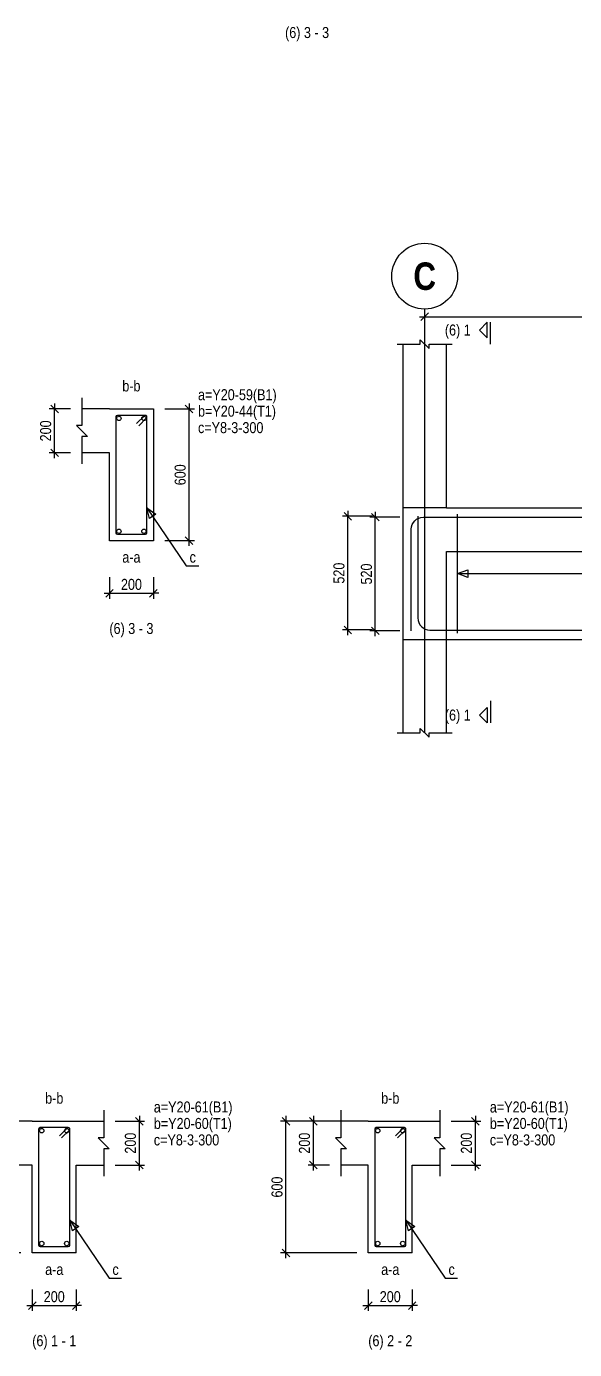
# Model space of a CAD drawing. Extents: x 0 to 206258, y -403073 to 0.
# Drawn here: x 23630 to 28621, y -290554 to -278499 of the extents above; entities that cross this region are included whole.
import ezdxf
from ezdxf.enums import TextEntityAlignment as Align
from ezdxf.lldxf.tags import DXFTag

# ---------------------------------------------------------------- set-up
doc = ezdxf.new("R2010")
doc.units = 0
doc.header["$LTSCALE"] = 1000
for name, color, linetype in [('Axis Circle(Dir 2)', 150, 'Continuous'), ('Axis Label(Dir 1)', 7, 'Continuous'), ('Axis Line(Dir 2)', 150, 'CENTER2'), ('Break Line', 5, 'Continuous'), ('Dimension Line', 5, 'Continuous'), ('Front Elevation Line', 40, 'Continuous'), ('Leader Line', 5, 'Continuous'), ('Link Line', 3, 'Continuous'), ('Rebar Label', 6, 'Continuous'), ('Rebar Line', 7, 'Continuous'), ('Section Label', 1, 'Continuous'), ('Section Line', 1, 'Continuous'), ('Top Rebar Label', 6, 'Continuous'), ('Top Rebar Line', 7, 'Continuous')]:
    doc.layers.add(name, color=color, linetype=linetype)
for name, color, linetype, true_color in [('Back Elevation Line', 191, 'HIDDEN2', 0xd4aaff), ('Beam Line(D)', 112, 'Continuous', 0x00bd5e), ('Link Label', 94, 'Continuous', 0x008100)]:
    doc.layers.add(name, color=color, linetype=linetype, true_color=true_color)
doc.styles.add('Axis Label(Dir 1)', font='ARIALNB.TTF', dxfattribs={"height": 250})
doc.styles.add('Dimension Text', font='ARIALN.TTF', dxfattribs={"height": 100})
doc.styles.add('Link Label', font='ARIALN.TTF', dxfattribs={"height": 100})
doc.styles.add('Rebar Label', font='ARIALN.TTF', dxfattribs={"height": 100})
doc.styles.add('Section Label', font='ARIALN.TTF', dxfattribs={"height": 100})
doc.styles.add('Top Rebar Label', font='ARIALN.TTF', dxfattribs={"height": 100})
tags = doc.linetypes.add('CENTER2', pattern=[1.125, 0.75, -0.125, 0.125, -0.125]).pattern_tags.tags
tags[10:11] = [DXFTag(74, 4), DXFTag(75, 0), DXFTag(340, '0'), DXFTag(46, 0.0), DXFTag(50, 0.0), DXFTag(44, 0.0), DXFTag(45, 0.0)]
tags[8:9] = [DXFTag(74, 4), DXFTag(75, 0), DXFTag(340, '0'), DXFTag(46, 0.0), DXFTag(50, 0.0), DXFTag(44, 0.0), DXFTag(45, 0.0)]
tags[6:7] = [DXFTag(74, 4), DXFTag(75, 0), DXFTag(340, '0'), DXFTag(46, 0.0), DXFTag(50, 0.0), DXFTag(44, 0.0), DXFTag(45, 0.0)]
tags[4:5] = [DXFTag(74, 4), DXFTag(75, 0), DXFTag(340, '0'), DXFTag(46, 0.0), DXFTag(50, 0.0), DXFTag(44, 0.0), DXFTag(45, 0.0)]
tags = doc.linetypes.add('HIDDEN2', pattern=[0.1875, 0.125, -0.0625]).pattern_tags.tags
tags[6:7] = [DXFTag(74, 4), DXFTag(75, 0), DXFTag(340, '0'), DXFTag(46, 0.0), DXFTag(50, 0.0), DXFTag(44, 0.0), DXFTag(45, 0.0)]
tags[4:5] = [DXFTag(74, 4), DXFTag(75, 0), DXFTag(340, '0'), DXFTag(46, 0.0), DXFTag(50, 0.0), DXFTag(44, 0.0), DXFTag(45, 0.0)]
doc.dimstyles.new('BEAM', dxfattribs={"dimtxt": 100, "dimasz": 30, "dimexe": 48.3, "dimexo": 103.5, "dimgap": 30, "dimtad": 1, "dimtoh": 1, "dimdec": 1, "dimlfac": 0.5, "dimdsep": 46, "dimtxsty": 'Dimension Text', "dimblk": 'PCDIM_TICK', "dimcen": 0.09, "dimclrd": 5, "dimclre": 5, "dimclrt": 5, "dimadec": 1, "dimazin": 0, "dimtp": 1, "dimtm": 1, "dimtfac": 1, "dimtdec": 4, "dimtofl": 0, "dimtmove": 0, "dimatfit": 3, "dimfxl": 1, "dimtolj": 1, "dimtzin": 0, "dimarcsym": 0})

# ---------------------------------------------------------------- blocks, each defined once
blk = doc.blocks.new('PCDIM_TICK')
at = {"layer": 'Dimension Line', "color": 0, "transparency": 33554687}
for p, q in [((1.15, 1.15), (-1.15, -1.15)), ((1.61, 0), (0, 0))]:
    blk.add_line(p, q, dxfattribs=at)
blk = doc.blocks.new('*U3535')
at = {"layer": 'Dimension Line', "color": 5, "true_color": 0x0000ff, "transparency": 16777216}
for p, q in [((24889, -281984), (25159, -281984)), ((25111, -283184), (25111, -281984)), ((24889, -283184), (25159, -283184))]:
    blk.add_line(p, q, dxfattribs=at)
at = {"layer": 'Dimension Line', "color": 5, "true_color": 0x0000ff, "transparency": 16777216, "xscale": 30, "yscale": 30}
for p, rotation in [((25111, -281984), 89.99999999999447), ((25111, -283184), 269.9999999999834)]:
    blk.add_blockref('PCDIM_TICK', p, dxfattribs=dict(at, rotation=rotation))
at = {"layer": 'Dimension Line', "color": 5, "true_color": 0x0000ff, "transparency": 16777216, "insert": (25081, -282584), "char_height": 100, "width": 181.97, "attachment_point": 8, "rotation": 90, "style": 'Dimension Text'}
blk.add_mtext('600', dxfattribs=at)
blk = doc.blocks.new('*U3536')
at = {"layer": 'Dimension Line', "color": 5, "true_color": 0x0000ff, "transparency": 16777216}
for p, q in [((24032, -281984), (23837, -281984)), ((23886, -282384), (23886, -281984)), ((24032, -282384), (23837, -282384))]:
    blk.add_line(p, q, dxfattribs=at)
at = {"layer": 'Dimension Line', "color": 5, "true_color": 0x0000ff, "transparency": 16777216, "xscale": 30, "yscale": 30}
for p, rotation in [((23886, -281984), 89.99999999999447), ((23886, -282384), 269.9999999999834)]:
    blk.add_blockref('PCDIM_TICK', p, dxfattribs=dict(at, rotation=rotation))
at = {"layer": 'Dimension Line', "color": 5, "true_color": 0x0000ff, "transparency": 16777216, "insert": (23856, -282184), "char_height": 100, "width": 182.77, "attachment_point": 8, "rotation": 90, "style": 'Dimension Text'}
blk.add_mtext('200', dxfattribs=at)
blk = doc.blocks.new('*U3537')
at = {"layer": 'Dimension Line', "color": 5, "true_color": 0x0000ff, "transparency": 16777216}
for p, q in [((24386, -283518), (24386, -283713)), ((24786, -283518), (24786, -283713)), ((24386, -283664), (24786, -283664))]:
    blk.add_line(p, q, dxfattribs=at)
at = {"layer": 'Dimension Line', "color": 5, "true_color": 0x0000ff, "transparency": 16777216, "xscale": 30, "yscale": 30, "rotation": 180.0000000000004}
blk.add_blockref('PCDIM_TICK', (24386, -283664), dxfattribs=at)
at = {"layer": 'Dimension Line', "color": 5, "true_color": 0x0000ff, "transparency": 16777216, "xscale": 30, "yscale": 30}
blk.add_blockref('PCDIM_TICK', (24786, -283664), dxfattribs=at)
at = {"layer": 'Dimension Line', "color": 5, "true_color": 0x0000ff, "transparency": 16777216, "insert": (24586, -283634), "char_height": 100, "width": 182.77, "attachment_point": 8, "style": 'Dimension Text'}
blk.add_mtext('200', dxfattribs=at)
blk = doc.blocks.new('*U3541')
at = {"layer": 'Dimension Line', "color": 5, "true_color": 0x0000ff, "transparency": 16777216}
for p, q in [((27031, -282970), (26758, -282970)), ((26807, -284006), (26807, -282970)), ((27031, -284006), (26758, -284006))]:
    blk.add_line(p, q, dxfattribs=at)
at = {"layer": 'Dimension Line', "color": 5, "true_color": 0x0000ff, "transparency": 16777216, "xscale": 30, "yscale": 30}
for p, rotation in [((26807, -282970), 89.99999999999447), ((26807, -284006), 269.9999999999834)]:
    blk.add_blockref('PCDIM_TICK', p, dxfattribs=dict(at, rotation=rotation))
at = {"layer": 'Dimension Line', "color": 5, "true_color": 0x0000ff, "transparency": 16777216, "insert": (26777, -283488), "char_height": 100, "width": 181.5, "attachment_point": 8, "rotation": 90, "style": 'Dimension Text'}
blk.add_mtext('520', dxfattribs=at)
blk = doc.blocks.new('*U3542')
at = {"layer": 'Dimension Line', "color": 5, "true_color": 0x0000ff, "transparency": 16777216}
for p, q in [((26781, -282962), (26508, -282962)), ((26557, -283998), (26557, -282962)), ((26781, -283998), (26508, -283998))]:
    blk.add_line(p, q, dxfattribs=at)
at = {"layer": 'Dimension Line', "color": 5, "true_color": 0x0000ff, "transparency": 16777216, "xscale": 30, "yscale": 30}
for p, rotation in [((26557, -282962), 89.99999999999447), ((26557, -283998), 269.9999999999834)]:
    blk.add_blockref('PCDIM_TICK', p, dxfattribs=dict(at, rotation=rotation))
at = {"layer": 'Dimension Line', "color": 5, "true_color": 0x0000ff, "transparency": 16777216, "insert": (26527, -283480), "char_height": 100, "width": 181.5, "attachment_point": 8, "rotation": 90, "style": 'Dimension Text'}
blk.add_mtext('520', dxfattribs=at)
blk = doc.blocks.new('*U3543')
at = {"layer": 'Dimension Line', "color": 5, "true_color": 0x0000ff, "transparency": 16777216}
for p, q in [((27257, -281291), (27257, -281096)), ((32457, -281291), (32457, -281096)), ((27257, -281144), (32457, -281144))]:
    blk.add_line(p, q, dxfattribs=at)
at = {"layer": 'Dimension Line', "color": 5, "true_color": 0x0000ff, "transparency": 16777216, "xscale": 30, "yscale": 30, "rotation": 180.0000000000004}
blk.add_blockref('PCDIM_TICK', (27257, -281144), dxfattribs=at)
at = {"layer": 'Dimension Line', "color": 5, "true_color": 0x0000ff, "transparency": 16777216, "xscale": 30, "yscale": 30}
blk.add_blockref('PCDIM_TICK', (32457, -281144), dxfattribs=at)
at = {"layer": 'Dimension Line', "color": 5, "true_color": 0x0000ff, "transparency": 16777216, "insert": (29857, -281114), "char_height": 100, "width": 247.25, "attachment_point": 8, "style": 'Dimension Text'}
blk.add_mtext('2600', dxfattribs=at)
blk = doc.blocks.new('*U3578')
at = {"layer": 'Dimension Line', "color": 5, "true_color": 0x0000ff, "transparency": 16777216}
for p, q in [((24437, -288474), (24706, -288474)), ((24658, -288874), (24658, -288474)), ((24437, -288874), (24706, -288874))]:
    blk.add_line(p, q, dxfattribs=at)
at = {"layer": 'Dimension Line', "color": 5, "true_color": 0x0000ff, "transparency": 16777216, "xscale": 30, "yscale": 30}
for p, rotation in [((24658, -288474), 89.99999999999447), ((24658, -288874), 269.9999999999834)]:
    blk.add_blockref('PCDIM_TICK', p, dxfattribs=dict(at, rotation=rotation))
at = {"layer": 'Dimension Line', "color": 5, "true_color": 0x0000ff, "transparency": 16777216, "insert": (24628, -288674), "char_height": 100, "width": 182.77, "attachment_point": 8, "rotation": 90, "style": 'Dimension Text'}
blk.add_mtext('200', dxfattribs=at)
blk = doc.blocks.new('*U3580')
at = {"layer": 'Dimension Line', "color": 5, "true_color": 0x0000ff, "transparency": 16777216}
for p, q in [((23580, -288474), (22885, -288474)), ((22933, -289674), (22933, -288474)), ((23580, -289674), (22885, -289674))]:
    blk.add_line(p, q, dxfattribs=at)
at = {"layer": 'Dimension Line', "color": 5, "true_color": 0x0000ff, "transparency": 16777216, "xscale": 30, "yscale": 30}
for p, rotation in [((22933, -288474), 89.99999999999447), ((22933, -289674), 269.9999999999834)]:
    blk.add_blockref('PCDIM_TICK', p, dxfattribs=dict(at, rotation=rotation))
at = {"layer": 'Dimension Line', "color": 5, "true_color": 0x0000ff, "transparency": 16777216, "insert": (22903, -289074), "char_height": 100, "width": 181.97, "attachment_point": 8, "rotation": 90, "style": 'Dimension Text'}
blk.add_mtext('600', dxfattribs=at)
blk = doc.blocks.new('*U3581')
at = {"layer": 'Dimension Line', "color": 5, "true_color": 0x0000ff, "transparency": 16777216}
for p, q in [((23683, -290008), (23683, -290203)), ((24083, -290008), (24083, -290203)), ((23683, -290154), (24083, -290154))]:
    blk.add_line(p, q, dxfattribs=at)
at = {"layer": 'Dimension Line', "color": 5, "true_color": 0x0000ff, "transparency": 16777216, "xscale": 30, "yscale": 30, "rotation": 180.0000000000004}
blk.add_blockref('PCDIM_TICK', (23683, -290154), dxfattribs=at)
at = {"layer": 'Dimension Line', "color": 5, "true_color": 0x0000ff, "transparency": 16777216, "xscale": 30, "yscale": 30}
blk.add_blockref('PCDIM_TICK', (24083, -290154), dxfattribs=at)
at = {"layer": 'Dimension Line', "color": 5, "true_color": 0x0000ff, "transparency": 16777216, "insert": (23883, -290124), "char_height": 100, "width": 182.77, "attachment_point": 8, "style": 'Dimension Text'}
blk.add_mtext('200', dxfattribs=at)
blk = doc.blocks.new('*U3582')
at = {"layer": 'Dimension Line', "color": 5, "true_color": 0x0000ff, "transparency": 16777216}
for p, q in [((27497, -288474), (27767, -288474)), ((27718, -288874), (27718, -288474)), ((27497, -288874), (27767, -288874))]:
    blk.add_line(p, q, dxfattribs=at)
at = {"layer": 'Dimension Line', "color": 5, "true_color": 0x0000ff, "transparency": 16777216, "xscale": 30, "yscale": 30}
for p, rotation in [((27718, -288474), 89.99999999999447), ((27718, -288874), 269.9999999999834)]:
    blk.add_blockref('PCDIM_TICK', p, dxfattribs=dict(at, rotation=rotation))
at = {"layer": 'Dimension Line', "color": 5, "true_color": 0x0000ff, "transparency": 16777216, "insert": (27688, -288674), "char_height": 100, "width": 182.77, "attachment_point": 8, "rotation": 90, "style": 'Dimension Text'}
blk.add_mtext('200', dxfattribs=at)
blk = doc.blocks.new('*U3583')
at = {"layer": 'Dimension Line', "color": 5, "true_color": 0x0000ff, "transparency": 16777216}
for p, q in [((26390, -288474), (26195, -288474)), ((26243, -288874), (26243, -288474)), ((26390, -288874), (26195, -288874))]:
    blk.add_line(p, q, dxfattribs=at)
at = {"layer": 'Dimension Line', "color": 5, "true_color": 0x0000ff, "transparency": 16777216, "xscale": 30, "yscale": 30}
for p, rotation in [((26243, -288474), 89.99999999999447), ((26243, -288874), 269.9999999999834)]:
    blk.add_blockref('PCDIM_TICK', p, dxfattribs=dict(at, rotation=rotation))
at = {"layer": 'Dimension Line', "color": 5, "true_color": 0x0000ff, "transparency": 16777216, "insert": (26213, -288674), "char_height": 100, "width": 182.77, "attachment_point": 8, "rotation": 90, "style": 'Dimension Text'}
blk.add_mtext('200', dxfattribs=at)
blk = doc.blocks.new('*U3584')
at = {"layer": 'Dimension Line', "color": 5, "true_color": 0x0000ff, "transparency": 16777216}
for p, q in [((26640, -288474), (25945, -288474)), ((25993, -289674), (25993, -288474)), ((26640, -289674), (25945, -289674))]:
    blk.add_line(p, q, dxfattribs=at)
at = {"layer": 'Dimension Line', "color": 5, "true_color": 0x0000ff, "transparency": 16777216, "xscale": 30, "yscale": 30}
for p, rotation in [((25993, -288474), 89.99999999999447), ((25993, -289674), 269.9999999999834)]:
    blk.add_blockref('PCDIM_TICK', p, dxfattribs=dict(at, rotation=rotation))
at = {"layer": 'Dimension Line', "color": 5, "true_color": 0x0000ff, "transparency": 16777216, "insert": (25963, -289074), "char_height": 100, "width": 181.97, "attachment_point": 8, "rotation": 90, "style": 'Dimension Text'}
blk.add_mtext('600', dxfattribs=at)
blk = doc.blocks.new('*U3585')
at = {"layer": 'Dimension Line', "color": 5, "true_color": 0x0000ff, "transparency": 16777216}
for p, q in [((26743, -290008), (26743, -290203)), ((27143, -290008), (27143, -290203)), ((26743, -290154), (27143, -290154))]:
    blk.add_line(p, q, dxfattribs=at)
at = {"layer": 'Dimension Line', "color": 5, "true_color": 0x0000ff, "transparency": 16777216, "xscale": 30, "yscale": 30, "rotation": 180.0000000000004}
blk.add_blockref('PCDIM_TICK', (26743, -290154), dxfattribs=at)
at = {"layer": 'Dimension Line', "color": 5, "true_color": 0x0000ff, "transparency": 16777216, "xscale": 30, "yscale": 30}
blk.add_blockref('PCDIM_TICK', (27143, -290154), dxfattribs=at)
at = {"layer": 'Dimension Line', "color": 5, "true_color": 0x0000ff, "transparency": 16777216, "insert": (26943, -290124), "char_height": 100, "width": 182.77, "attachment_point": 8, "style": 'Dimension Text'}
blk.add_mtext('200', dxfattribs=at)

msp = doc.modelspace()

# ---------------------------------------------------------------- linework, layer by layer
at = {"layer": 'Axis Circle(Dir 2)', "transparency": 33554687}
msp.add_circle((27256.737, -280774.284), 300, dxfattribs=at)
at = {"layer": 'Axis Line(Dir 2)', "transparency": 33554687}
msp.add_lwpolyline([(27256.737, -284934.284), (27256.737, -281074.284)], dxfattribs=at)
at = {"layer": 'Back Elevation Line', "transparency": 33554687}
for points in [[(27456.737, -282884.284), (27056.737, -282884.284)], [(27056.737, -282884.284), (27056.737, -284084.284)], [(27456.737, -282884.284), (35056.737, -282884.284)], [(27456.737, -284084.284), (27456.737, -283284.284)], [(27456.737, -283284.284), (35056.737, -283284.284)], [(27056.737, -284084.284), (27456.737, -284084.284)]]:
    msp.add_lwpolyline(points, dxfattribs=at)
at = {"layer": 'Beam Line(D)', "transparency": 33554687}
for points in [[(27056.737, -281394.284), (27056.737, -282884.284)], [(27456.737, -282884.284), (27456.737, -281394.284)], [(24385.623, -281984.284), (24785.623, -281984.284), (24785.623, -283184.284), (24385.623, -283184.284), (24385.623, -282384.284), (24135.623, -282384.284)], [(24385.623, -281984.284), (24135.623, -281984.284)], [(24385.623, -281984.284), (24385.623, -281984.284)], [(27056.737, -282884.284), (27056.737, -284934.284)], [(27456.737, -282884.284), (32256.737, -282884.284)], [(27456.737, -284934.284), (27456.737, -284084.284)], [(27456.737, -284084.284), (32256.737, -284084.284)], [(23683.146, -288474.284), (23433.146, -288474.284)], [(23683.146, -288474.284), (24083.146, -288474.284)], [(23683.146, -288474.284), (23683.146, -288474.284)], [(24083.146, -288474.284), (24083.146, -288474.284)], [(24083.146, -288474.284), (24333.146, -288474.284)], [(26743.384, -288474.284), (26493.384, -288474.284)], [(26743.384, -288474.284), (27143.384, -288474.284)], [(26743.384, -288474.284), (26743.384, -288474.284)], [(27143.384, -288474.284), (27143.384, -288474.284)], [(27143.384, -288474.284), (27393.384, -288474.284)], [(24083.146, -289674.284), (23683.146, -289674.284), (23683.146, -288874.284), (23433.146, -288874.284)], [(24083.146, -289674.284), (24083.146, -288874.284), (24333.146, -288874.284)], [(27143.384, -289674.284), (26743.384, -289674.284), (26743.384, -288874.284), (26493.384, -288874.284)], [(27143.384, -289674.284), (27143.384, -288874.284), (27393.384, -288874.284)]]:
    msp.add_lwpolyline(points, dxfattribs=at)
at = {"layer": 'Break Line', "transparency": 33554687}
for points in [[(27006.737, -281394.284), (27216.737, -281394.284), (27216.737, -281354.284), (27296.737, -281434.284), (27296.737, -281394.284), (27506.737, -281394.284)], [(24135.623, -281884.284), (24135.623, -282134.284), (24085.623, -282134.284), (24185.623, -282234.284), (24135.623, -282234.284), (24135.623, -282484.284)], [(27006.737, -284934.284), (27216.737, -284934.284), (27216.737, -284894.284), (27296.737, -284974.284), (27296.737, -284934.284), (27506.737, -284934.284)], [(24333.146, -288374.284), (24333.146, -288624.284), (24283.146, -288624.284), (24383.146, -288724.284), (24333.146, -288724.284), (24333.146, -288974.284)], [(26493.384, -288374.284), (26493.384, -288624.284), (26443.384, -288624.284), (26543.384, -288724.284), (26493.384, -288724.284), (26493.384, -288974.284)], [(27393.384, -288374.284), (27393.384, -288624.284), (27343.384, -288624.284), (27443.384, -288724.284), (27393.384, -288724.284), (27393.384, -288974.284)]]:
    msp.add_lwpolyline(points, dxfattribs=at)
at = {"layer": 'Front Elevation Line', "transparency": 33554687}
for points in [[(27456.737, -282884.284), (27056.737, -282884.284)], [(27056.737, -282884.284), (27056.737, -284084.284)], [(27456.737, -282884.284), (32256.737, -282884.284)], [(27456.737, -284084.284), (27456.737, -283284.284)], [(27456.737, -283284.284), (32256.737, -283284.284)], [(27056.737, -284084.284), (27456.737, -284084.284)]]:
    msp.add_lwpolyline(points, dxfattribs=at)
at = {"layer": 'Leader Line', "transparency": 33554687}
for points in [[(24808.564, -282943.009), (24751.88, -282981.298), (24727.623, -282884.284), (24808.564, -282943.009)], [(24727.623, -282884.284), (25085.623, -283414.284), (25198.752, -283414.284)], [(27556.737, -283484.284), (27650.707, -283450.082), (27650.707, -283518.486), (27556.737, -283484.284), (29552.093, -283484.284)], [(24106.086, -289433.009), (24049.402, -289471.298), (24025.146, -289374.284), (24106.086, -289433.009)], [(24025.146, -289374.284), (24383.146, -289904.284), (24496.275, -289904.284)], [(27166.325, -289433.009), (27109.641, -289471.297), (27085.384, -289374.284), (27166.325, -289433.009)], [(27085.384, -289374.284), (27443.384, -289904.284), (27556.513, -289904.284)]]:
    msp.add_lwpolyline(points, dxfattribs=at)
at = {"layer": 'Link Line', "transparency": 33554687}
msp.add_line((27556.737, -284026.284), (27556.737, -282942.284), dxfattribs=at)
for points in [[(24652.812, -282136.894), (24723.523, -282066.183, 0.668178638), (24713.623, -282042.284), (24457.623, -282042.284, 0.414213562), (24443.623, -282056.284), (24443.623, -283112.284, 0.414213562), (24457.623, -283126.284), (24713.623, -283126.284, 0.414213562), (24727.623, -283112.284), (24727.623, -282056.284, 0.668178638), (24703.724, -282046.384), (24633.013, -282117.095)], [(23950.334, -288626.894), (24021.045, -288556.183, 0.668178638), (24011.146, -288532.284), (23755.146, -288532.284, 0.414213562), (23741.146, -288546.284), (23741.146, -289602.284, 0.414213562), (23755.146, -289616.284), (24011.146, -289616.284, 0.414213562), (24025.146, -289602.284), (24025.146, -288546.284, 0.668178638), (24001.246, -288536.384), (23930.535, -288607.095)], [(27010.573, -288626.894), (27081.284, -288556.183, 0.668178638), (27071.384, -288532.284), (26815.384, -288532.284, 0.414213562), (26801.384, -288546.284), (26801.384, -289602.284, 0.414213562), (26815.384, -289616.284), (27071.384, -289616.284, 0.414213562), (27085.384, -289602.284), (27085.384, -288546.284, 0.668178638), (27061.485, -288536.384), (26990.774, -288607.095)]]:
    msp.add_lwpolyline(points, format="xyb", dxfattribs=at)
at = {"layer": 'Rebar Line', "transparency": 33554687}
msp.add_lwpolyline([(27194.737, -282962.284), (27194.737, -283888.328, 0.414213562), (27304.693, -283998.284), (35208.781, -283998.284, 0.414213543), (35318.737, -283888.328), (35318.737, -282962.284)], format="xyb", dxfattribs=at)
for centre in [(24471.623, -282070.284), (24699.623, -282070.284), (24471.623, -283098.284), (24699.623, -283098.284), (23769.146, -288560.284), (23997.146, -288560.284), (26829.384, -288560.284), (27057.384, -288560.284), (23769.146, -289588.284), (23997.146, -289588.284), (26829.384, -289588.284), (27057.384, -289588.284)]:
    msp.add_circle(centre, 20, dxfattribs=at)
at = {"layer": 'Section Line', "transparency": 33554687}
for points in [[(27826.737, -281194.284), (27756.027, -281264.994), (27826.737, -281335.705), (27826.737, -281194.284)], [(27856.737, -281394.284), (27856.737, -281194.284)], [(27826.737, -284844.284), (27826.737, -284844.284), (27756.027, -284773.573), (27826.737, -284702.862), (27826.737, -284844.284)], [(27856.737, -284644.284), (27856.737, -284844.284)]]:
    msp.add_lwpolyline(points, dxfattribs=at)
at = {"layer": 'Top Rebar Line', "transparency": 33554687}
msp.add_lwpolyline([(27134.737, -284006.284), (27134.737, -283080.239, -0.414213562), (27244.693, -282970.284), (30425.253, -282970.284, -0.024922321), (30436.194, -282970.829), (30825.28, -283009.738, 0.024922321), (30836.221, -283010.284), (32194.737, -283010.284)], format="xyb", dxfattribs=at)

# ---------------------------------------------------------------- texts
at = {"layer": 'Axis Label(Dir 1)', "transparency": 33554687, "style": 'Axis Label(Dir 1)'}
msp.add_text('C', height=250, dxfattribs=at).set_placement((27256.737, -280774.284), align=Align.MIDDLE_CENTER)
at = {"layer": 'Link Label', "transparency": 33554687, "style": 'Link Label'}
for s, p in [(' c=Y8-3-300', (25160.623, -282204.284)), ('c', (25115.623, -283384.284)), (' c=Y8-3-300', (24758.146, -288694.284)), (' c=Y8-3-300', (27818.384, -288694.284)), ('c', (24413.146, -289874.284)), ('c', (27473.384, -289874.284))]:
    msp.add_text(s, height=100, dxfattribs=at).set_placement(p)
at = {"layer": 'Rebar Label', "transparency": 33554687, "style": 'Rebar Label'}
for s, p in [('b-b', (24585.623, -281854.284)), ('a-a', (24585.623, -283414.284)), ('b-b', (23883.146, -288344.284)), ('b-b', (26943.384, -288344.284)), ('a-a', (23883.146, -289904.284)), ('a-a', (26943.384, -289904.284))]:
    msp.add_text(s, height=100, dxfattribs=at).set_placement(p, align=Align.BOTTOM_CENTER)
for s, p in [(' a=Y20-59(B1)', (25160.623, -281904.284)), (' a=Y20-61(B1)', (24758.146, -288394.284)), (' a=Y20-61(B1)', (27818.384, -288394.284))]:
    msp.add_text(s, height=100, dxfattribs=at).set_placement(p)
at = {"layer": 'Section Label', "transparency": 33554687, "style": 'Section Label'}
for s, p in [('(6) 3 - 3', (26185.623, -278634.284)), ('(6) 3 - 3', (24585.623, -284064.284)), ('(6) 1 - 1', (23883.146, -290554.284)), ('(6) 2 - 2', (26943.384, -290554.284))]:
    msp.add_text(s, height=100, dxfattribs=at).set_placement(p, align=Align.BOTTOM_CENTER)
for p in [(27676.027, -281264.994), (27676.027, -284773.573)]:
    msp.add_text('(6) 1', height=100, dxfattribs=at).set_placement(p, align=Align.MIDDLE_RIGHT)
at = {"layer": 'Top Rebar Label', "transparency": 33554687, "style": 'Top Rebar Label'}
for s, p in [(' b=Y20-44(T1)', (25160.623, -282054.284)), (' b=Y20-60(T1)', (24758.146, -288544.284)), (' b=Y20-60(T1)', (27818.384, -288544.284))]:
    msp.add_text(s, height=100, dxfattribs=at).set_placement(p)

# ---------------------------------------------------------------- dimensions: what is measured, and where the dimension line sits
at = {"layer": 'Dimension Line', "transparency": 33554687}
for base, p1, p2, text, picture, middle in [((29856.737, -281144.284), (27256.737, -281394.284), (32456.737, -281394.284), '2600', '*U3543', (29856.737, -281144.284)), ((24585.623, -283664.284), (24385.623, -283414.284), (24785.623, -283414.284), '200', '*U3537', (24585.623, -283664.284)), ((23883.146, -290154.284), (23683.146, -289904.284), (24083.146, -289904.284), '200', '*U3581', (23883.146, -290154.284)), ((26943.384, -290154.284), (26743.384, -289904.284), (27143.384, -289904.284), '200', '*U3585', (26943.384, -290154.284))]:
    dim = msp.add_linear_dim(base=base, p1=p1, p2=p2, text=text, dimstyle='BEAM', override={"dimscale": 1, "dimtxt": 100, "dimasz": 30, "dimexe": 48.3, "dimexo": 103.5, "dimgap": 30, "dimtad": 1, "dimtih": 0, "dimdec": 1, "dimlfac": 0.5, "dimzin": 8, "dimlunit": 2, "dimpost": '', "dimtxsty": 'Dimension Text', "dimblk": 'PCDIM_TICK', "dimse1": 0, "dimse2": 0, "dimsd2": 0, "dimclrd": 5, "dimclre": 5, "dimclrt": 5, "dimaunit": 0, "dimadec": 1, "dimazin": 0, "dimtol": 0, "dimtp": 1, "dimtm": 1, "dimtmove": 0}, dxfattribs=at)
    dim.commit()
    dim.dimension.update_dxf_attribs({"geometry": picture, "text_midpoint": middle})
for base, p1, p2, text, picture, middle in [((23885.623, -282184.284), (24135.623, -282384.284), (24135.623, -281984.284), '200', '*U3536', (23885.623, -282184.284)), ((25110.623, -282584.284), (24785.623, -283184.284), (24785.623, -281984.284), '600', '*U3535', (25110.623, -282584.284)), ((26556.737, -283480.284), (26884.737, -283998.284), (26884.737, -282962.284), '520', '*U3542', (26556.737, -283480.284)), ((26806.737, -283488.284), (27134.737, -284006.284), (27134.737, -282970.284), '520', '*U3541', (26806.737, -283488.284)), ((22933.146, -289074.284), (23683.146, -289674.284), (23683.146, -288474.284), '600', '*U3580', (22933.146, -289074.284)), ((24658.146, -288674.284), (24333.146, -288874.284), (24333.146, -288474.284), '200', '*U3578', (24658.146, -288674.284)), ((25993.384, -289074.284), (26743.384, -289674.284), (26743.384, -288474.284), '600', '*U3584', (25993.384, -289074.284)), ((26243.384, -288674.284), (26493.384, -288874.284), (26493.384, -288474.284), '200', '*U3583', (26243.384, -288674.284)), ((27718.384, -288674.284), (27393.384, -288874.284), (27393.384, -288474.284), '200', '*U3582', (27718.384, -288674.284))]:
    dim = msp.add_linear_dim(base=base, p1=p1, p2=p2, angle=90, text=text, dimstyle='BEAM', override={"dimscale": 1, "dimtxt": 100, "dimasz": 30, "dimexe": 48.3, "dimexo": 103.5, "dimgap": 30, "dimtad": 1, "dimtih": 0, "dimdec": 1, "dimlfac": 0.5, "dimzin": 8, "dimlunit": 2, "dimpost": '', "dimtxsty": 'Dimension Text', "dimblk": 'PCDIM_TICK', "dimse1": 0, "dimse2": 0, "dimsd2": 0, "dimclrd": 5, "dimclre": 5, "dimclrt": 5, "dimaunit": 0, "dimadec": 1, "dimazin": 0, "dimtol": 0, "dimtp": 1, "dimtm": 1, "dimtmove": 0}, dxfattribs=at)
    dim.commit()
    dim.dimension.update_dxf_attribs({"geometry": picture, "text_midpoint": middle})

doc.saveas('drawing.dxf')
